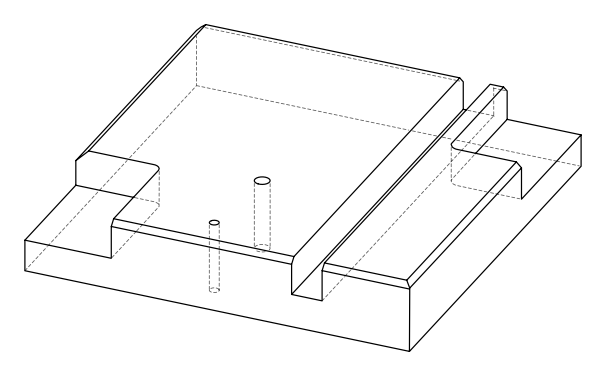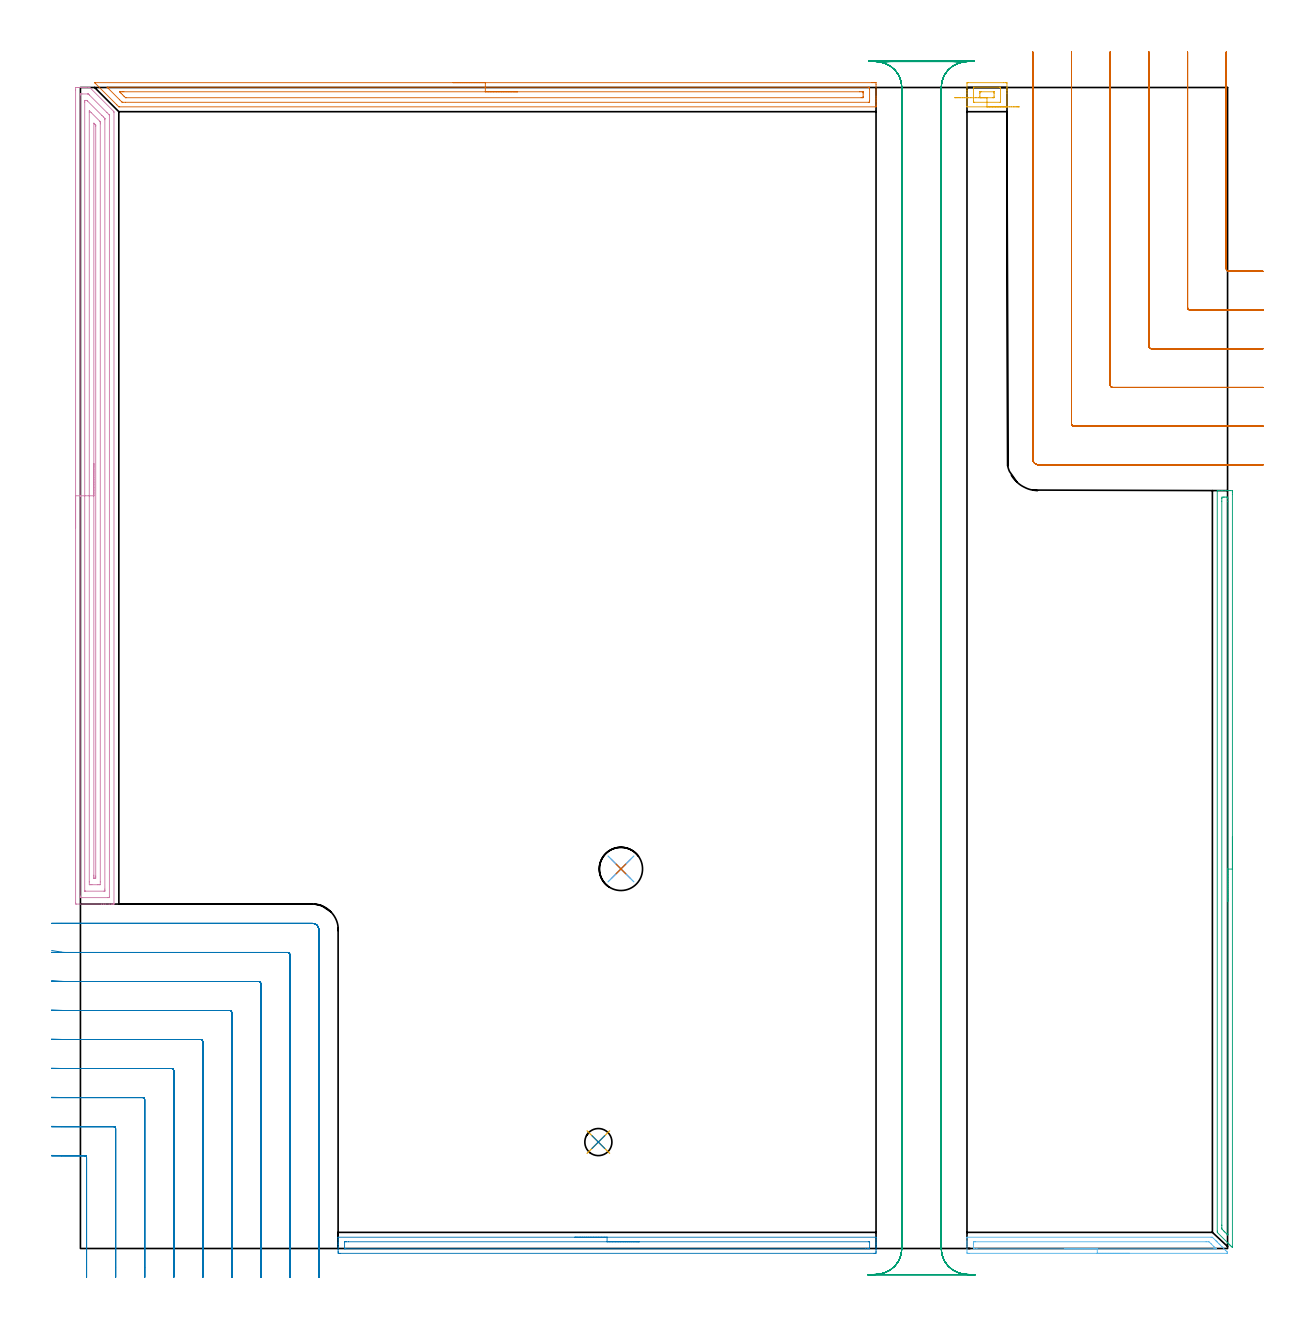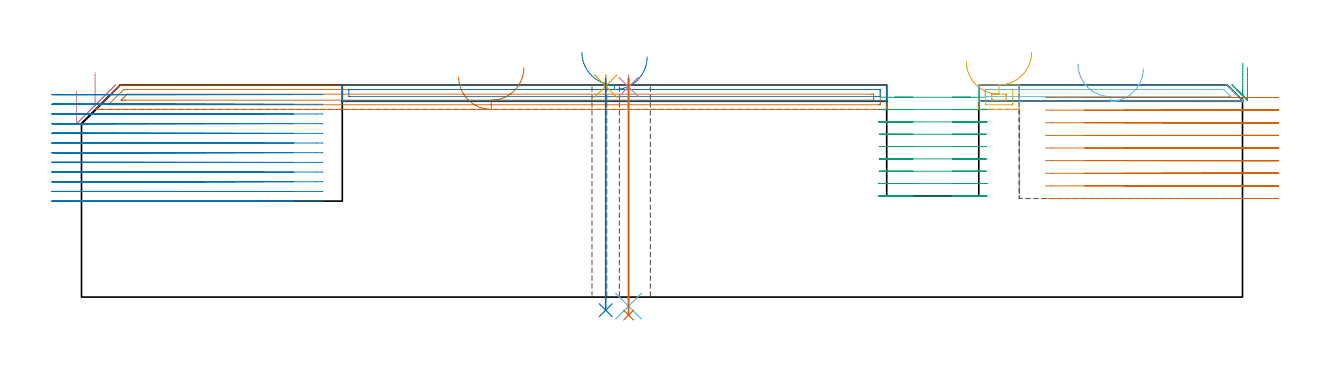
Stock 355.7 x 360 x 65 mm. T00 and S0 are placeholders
(PLAN: 14 operations, 7 tool changes, 86.7 min)
(1 AREA_MILL | FG_CHAMFER_SURFACE | UGT0205_001 | 5.94 min | 7045 mm3)
(2 AREA_MILL_1 | FG_CHAMFER_SURFACE_1 | UGT0205_001 | 2.85 min | 2167 mm3)
(3 AREA_MILL_2 | FG_CHAMFER_SURFACE_2 | UGT0205_001 | 3.9 min | 2634 mm3)
(4 AREA_MILL_3 | FG_CHAMFER_SURFACE_3 | UGT0205_001 | 10.22 min | 18154 mm3)
(5 AREA_MILL_4 | FG_CHAMFER_SURFACE_4 | UGT0205_001 | 0.5 min | 611 mm3)
(6 AREA_MILL_5 | FG_CHAMFER_SURFACE_5 | UGT0205_001 | 1.44 min | 1017 mm3)
(7 MILL_CORNER_NOTCH_RECTANGULAR | CORNER_NOTCH_RECTANGULAR | NXT0201_012 | Follow Part, ap 4, ae 75% | 16.54 min | 296698 mm3)
(8 MILL_CORNER_NOTCH_RECTANGULAR_1 | CORNER_NOTCH_RECTANGULAR_1 | NXT0201_011 | Follow Part, ap 3, ae 75% | 28.88 min | 302805 mm3)
(9 MILL_RECTANGULAR_SLOT | SLOT_RECTANGULAR | NXT0201_012 | Follow Part, ap 4, ae 75% | 15.47 min | 344818 mm3)
(10 SPOT_DRILL | STEP1HOLE | NXT0321_9005460120000 | 0.03 min | 24 mm3)
(11 SPOT_DRILL_1 | STEP1HOLE_1 | NXT0321_9005460120000 | 0.03 min | 20 mm3)
(12 DRILL_THROUGH_HOLE_INTO_CENTER | STEP1HOLE | NXT0301_042 | 0.28 min | 2550 mm3)
(13 DRILL_TO_ENLARGE_THROUGH_HOLE | STEP1HOLE | UGT0301_268 | 0.29 min | 6615 mm3)
(14 DRILL_THROUGH_HOLE_INTO_CENTER_1 | STEP1HOLE_1 | UGT0301_201 | 0.29 min | 3564 mm3)
(TOOL UGT0205_001 | Chamfer Mill 20 x 3 x 45 deg. | D20 FL50 Z2)
(TOOL NXT0201_012 | ENDMILL 16mm [2P460-1600-NA 1630] | D16 FL38 Z6)
(TOOL NXT0201_011 | ENDMILL 12mm [2P460-1200-NA 1630] | D12 FL38 Z6)
(TOOL NXT0321_9005460120000 | NC Spot Drill, 142deg, 12mm, Carbide, Uncoated | D12 PA142 FL30 Z2)
(TOOL NXT0301_042 | Carbide Drill 7.1mm [860.1-0710-057A1-MM 2214] | D7.1 PA140 FL85 Z2)
(TOOL UGT0301_268 | Twist Drill 13.4 mm | D13.4 PA118 FL108 Z2)
(TOOL UGT0301_201 | Twist Drill 8.4 mm | D8.4 PA118 FL72 Z2)
(OP 1 AREA_MILL)
G17 G21 G94 G90
T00 M6
G54
G17 G0 G90 X115.55 Y361.5 S1061 M3
G43 Z75. H0
Z67.5
G94 G1 X115.588 Z66.628 F250.
X115.702 Z65.763
X115.891 Z64.912
X116.153 Z64.08
X116.487 Z63.274
X116.89 Z62.5
X117.358 Z61.764
X117.89 Z61.072
X118.479 Z60.429
X119.122 Z59.84
X119.814 Z59.308
X120.55 Z58.84
X121.324 Z58.437
X122.13 Z58.103
X122.962 Z57.841
X123.814 Z57.652
X124.678 Z57.538
X125.55 Z57.5
X245.467
X246.089 Y361.497 Z57.503
X246.693 Y361.492 Z57.506
X246.696 Y361.486 Z57.511
X246.7 Y360.878 Z58.119
Y357.303 Z61.691
Y356.74 Z62.257
Y356.41 Z62.587
Y355.846 Z63.15
Y355.516 Z63.479
Y354.856 Z64.144
Y354.46 Z64.54
Y354.065 Z64.927
X246.69 Y354.002 Z64.988
X246.535 Y354. Z65.
X12.154
X11.896 Y354.005 Z64.991
X11.278 Y354.622 Z64.378
X4.714 Y361.186 Z57.813
X4.574 Y361.325 Z57.672
X4.416 Y361.485 Z57.513
X4.415 Y361.495 Z57.503
X4.416 Y361.499 Z57.499
X125.55 Y361.5 Z57.5
Y360.086 Z58.914
X244.303 Y360.085 Z58.915
X244.404 Y360.084 Z58.916
X244.607 Y360.079 Z58.921
X244.691 Y360.07 Z58.93
X244.694 Y360.041 Z58.959
X244.697 Y359.984 Z59.016
X244.7 Y359.587 Z59.413
X244.699 Y356.013 Z62.987
X244.693 Y355.516 Z63.484
X244.69 Y355.423 Z63.577
X244.506 Y355.417 Z63.583
X244.404 Y355.415 Z63.585
X13.94 Y355.414 Z63.586
X13.148 Y355.415 Z63.585
X13.047 Y355.417 Z63.583
X12.951 Y355.421 Z63.579
X12.846 Y355.516 Z63.484
X12.154 Y356.196 Z62.804
X8.583 Y359.767 Z59.233
X8.368 Y359.984 Z59.016
X8.299 Y360.059 Z58.941
X8.284 Y360.077 Z58.923
X8.313 Y360.08 Z58.92
X8.38 Y360.084 Z58.916
X8.482 Y360.086 Z58.914
X8.583
X125.55
Y358.672 Z60.328
X241.624 Y358.671 Z60.329
X242.044
X242.517 Y358.667 Z60.333
X242.673 Y358.665 Z60.335
X242.69 Y358.66 Z60.34
X242.694 Y358.599 Z60.401
X242.698 Y358.502 Z60.498
X242.7 Y358.014 Z60.986
X242.699 Y357.303 Z61.697
X242.698 Y357.122 Z61.878
X242.691 Y356.937 Z62.063
X242.685 Y356.835 Z62.165
X242.635 Y356.833 Z62.167
X242.517 Y356.831 Z62.169
X242.098 Y356.829 Z62.171
X14.177
X14.059 Y356.831 Z62.169
X14.001 Y356.833 Z62.167
X13.975 Y356.836 Z62.164
X13.94 Y356.865 Z62.135
X13.497 Y357.303 Z61.697
X13.047 Y357.752 Z61.248
X12.603 Y358.197 Z60.803
X12.154 Y358.649 Z60.351
X12.147 Y358.665 Z60.335
X12.154 Y358.666 Z60.334
X12.575 Y358.67 Z60.33
X13.047 Y358.671 Z60.329
X13.466 Y358.672 Z60.328
X125.55
X126.422 Z60.366
X127.286 Z60.48
X128.138 Z60.669
X128.97 Z60.931
X129.776 Z61.265
X130.55 Z61.668
X131.286 Z62.137
X131.978 Z62.668
X132.621 Z63.257
X133.21 Z63.901
X133.742 Z64.593
X134.21 Z65.328
X134.613 Z66.102
X134.947 Z66.908
X135.209 Z67.74
X135.398 Z68.592
X135.512 Z69.457
X135.55 Z70.328
G0 Z75.
M5
M2
(OP 2 AREA_MILL_1)
G17 G21 G94 G90
T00 M6
G54
G17 G0 G90 X153.3 Y3.5 S1061 M3
G43 Z75. H0
G94 G1 X153.338 Z74.128 F250.
X153.452 Z73.263
X153.641 Z72.412
X153.903 Z71.58
X154.237 Z70.774
X154.64 Z70.
X155.108 Z69.264
X155.64 Z68.572
X156.229 Z67.929
X156.872 Z67.339
X157.564 Z66.808
X158.3 Z66.34
X159.074 Z65.937
X159.88 Z65.603
X160.712 Z65.341
X161.564 Z65.152
X162.428 Z65.038
X163.3 Z65.
X246.567
X246.69 Y3.497 Z64.988
X246.698 Y3.405 Z64.898
X246.7 Y3.308 Z64.807
Y2.657 Z64.156
Y1.959 Z63.458
Y1.436 Z62.932
Y1.175 Z62.671
Y0.564 Z62.061
Y0.302 Z61.8
Y-0.308 Z61.186
Y-0.875 Z60.62
X246.697 Y-1.18 Z60.315
X246.69 Y-1.492 Z60.003
X246.445 Y-1.497 Z60.
X246.121 Y-1.5
X80.479
X80.155 Y-1.497
X79.91 Y-1.492 Z60.003
X79.9 Y-1.18 Z60.315
Y-0.875 Z60.62
Y-0.308 Z61.186
Y0.303 Z61.8
Y0.564 Z62.061
Y1.175 Z62.671
Y1.436 Z62.932
Y1.959 Z63.458
Y2.657 Z64.156
Y3.308 Z64.807
X79.902 Y3.405 Z64.898
X79.91 Y3.497 Z64.988
X80.034 Y3.5 Z65.
X163.3
Y2.086 Z63.586
X244.34 Y2.085 Z63.585
X244.569 Y2.084 Z63.584
X244.667 Y2.081 Z63.581
X244.686 Y2.079 Z63.579
X244.691 Y2.07 Z63.57
X244.695 Y2.052 Z63.552
X244.699 Y1.956 Z63.456
Y0.094 Z61.594
X244.695 Y0. Z61.5
X244.69 Y-0.061 Z61.439
X244.684 Y-0.08 Z61.42
X244.671
X244.34 Y-0.084 Z61.416
X244.113 Y-0.085 Z61.415
X243.45 Y-0.086 Z61.414
X82.26 Y-0.085 Z61.415
X82.031 Y-0.084 Z61.416
X81.933 Y-0.081 Z61.419
X81.914 Y-0.079 Z61.421
X81.909 Y-0.07 Z61.43
X81.905 Y-0.052 Z61.448
X81.901 Y0.043 Z61.543
Y1.906 Z63.406
X81.905 Y2. Z63.5
X81.91 Y2.061 Z63.561
X81.916 Y2.079 Z63.579
X81.929 Y2.08 Z63.58
X82.26 Y2.084 Z63.584
X82.487 Y2.085 Z63.585
X83.15 Y2.086 Z63.586
X163.3
X164.172 Z63.624
X165.036 Z63.738
X165.888 Z63.926
X166.72 Z64.189
X167.526 Z64.523
X168.3 Z64.925
X169.036 Z65.394
X169.728 Z65.925
X170.371 Z66.515
X170.96 Z67.158
X171.492 Z67.85
X171.96 Z68.586
X172.363 Z69.36
X172.697 Z70.165
X172.959 Z70.997
X173.148 Z71.849
X173.262 Z72.714
X173.3 Z73.586
G0 Z75.
M5
M2
(OP 3 AREA_MILL_2)
G17 G21 G94 G90
T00 M6
G54
G17 G0 G90 X357.2 Y127.65 S1061 M3
G43 Z75. H0
Z70.3
G94 G1 Y127.612 Z69.428 F250.
Y127.498 Z68.564
Y127.309 Z67.712
Y127.047 Z66.88
Y126.713 Z66.074
Y126.31 Z65.3
Y125.842 Z64.564
Y125.311 Z63.872
Y124.721 Z63.229
Y124.078 Z62.64
Y123.386 Z62.109
Y122.65 Z61.64
Y121.876 Z61.237
Y121.07 Z60.903
Y120.238 Z60.641
Y119.387 Z60.452
Y118.522 Z60.338
Y117.65 Z60.3
Y0.551
X357.194 Y0.336 Z60.304
X357.192 Y0.319 Z60.305
X357.163 Y0.336 Z60.335
X356.814 Y0.686 Z60.686
X356.63 Y0.869 Z60.867
X356.567 Y0.933 Z60.932
X356.397 Y1.103 Z61.102
X356.333 Y1.165 Z61.163
X356.269 Y1.231 Z61.23
X356.102 Y1.398 Z61.397
X356.037 Y1.462 Z61.46
X355.971 Y1.529 Z61.528
X355.807 Y1.693 Z61.692
X355.74 Y1.758 Z61.756
X352.597 Y4.903 Z64.9
X352.506 Y4.997 Z64.992
X352.5 Y5.404 Z65.
Y234.815
X352.503 Y234.99 Z64.988
X352.55 Y234.993 Z64.942
X352.973 Y235. Z64.527
X353.222 Z64.277
X353.96 Z63.535
X355.219 Z62.278
X355.74 Z61.755
X356.369 Z61.126
X356.63 Y234.998 Z60.866
X357.191 Y234.992 Z60.305
X357.194 Y234.934 Z60.303
X357.199 Y234.368 Z60.301
X357.2 Y233.795 Z60.3
Y117.65
X355.786 Z61.714
Y4.464
X355.785 Y4.418 Z61.715
X355.782 Y4.326 Z61.718
X355.776 Y4.185 Z61.724
X355.74 Y4.218 Z61.76
X355.441 Y4.51 Z62.059
X354.85 Y5.1 Z62.65
X354.547 Y5.405 Z62.953
X353.96 Y6.002 Z63.54
X353.921 Y6.299 Z63.579
X353.918 Y6.341 Z63.582
X353.914 Y7.193 Z63.586
Y7.239
Y231.73
X353.918 Y232.579 Z63.582
X353.92 Y232.619 Z63.58
X353.96 Y232.99 Z63.54
X354.433 Y232.997 Z63.067
X354.85 Y232.998 Z62.65
X355.324 Y232.997 Z62.176
X355.74 Y232.99 Z61.76
X355.78 Y232.579 Z61.72
X355.783 Y232.536 Z61.717
X355.786 Y231.684 Z61.714
Y231.638
Y117.65
Y116.779 Z61.752
Y115.914 Z61.866
Y115.062 Z62.055
Y114.23 Z62.317
Y113.424 Z62.651
Y112.65 Z63.054
Y111.914 Z63.523
Y111.222 Z64.054
Y110.579 Z64.643
Y109.99 Z65.286
Y109.459 Z65.979
Y108.99 Z66.714
Y108.587 Z67.488
Y108.253 Z68.294
Y107.991 Z69.126
Y107.802 Z69.978
Y107.688 Z70.843
Y107.65 Z71.714
G0 Z75.
M5
M2
(OP 4 AREA_MILL_3)
G17 G21 G94 G90
T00 M6
G54
G17 G0 G90 X-1.5 Y223.4 S1061 M3
G43 Z75. H0
Z63.1
G94 G1 Y223.438 Z62.228 F250.
Y223.552 Z61.363
Y223.741 Z60.512
Y224.003 Z59.68
Y224.337 Z58.874
Y224.74 Z58.1
Y225.208 Z57.364
Y225.74 Z56.672
Y226.329 Z56.029
Y226.972 Z55.44
Y227.664 Z54.908
Y228.4 Z54.44
Y229.174 Z54.037
Y229.98 Z53.703
Y230.812 Z53.441
Y231.663 Z53.252
Y232.528 Z53.138
Y233.4 Z53.1
Y359.086
X-1.499 Y359.38 Z53.101
X-1.492 Y359.972 Z53.104
X-1.491 Y359.993 Z53.105
X-0.902 Y360. Z53.693
X-0.628 Z53.967
X-0.01 Z54.584
X0.537 Z55.133
X0.882 Z55.478
X1.429 Z56.025
X1.774 Z56.369
X2.594 Z57.193
X2.666 Z57.264
X2.89 Y359.999 Z57.488
X2.924 Y359.976 Z57.524
X10.262 Y352.638 Z64.861
X10.4 Y352.494 Z64.984
Y352.232 Z65.
Y106.973
X10.397 Y106.809 Z64.988
X10.39 Y106.807 Z64.981
X10.342 Y106.804 Z64.934
X9.937 Y106.8 Z64.536
X9.601 Z64.2
X8.91 Z63.505
X7.672 Z62.269
X7.126 Z61.72
X6.507 Z61.103
X-1.175 Z53.422
X-1.492 Y106.81 Z53.106
X-1.499 Y107.125 Z53.099
Y107.139
X-1.5 Y233.4 Z53.1
X-0.086 Z54.514
Y357.669
X-0.079 Y357.991 Z54.521
X-0.06 Y357.993 Z54.54
X-0.01 Y357.996 Z54.59
X0.477 Y358. Z55.077
X2.261 Y357.999 Z56.861
X2.361 Y357.994 Z56.961
X2.411 Y357.99 Z57.011
X2.473 Y357.966 Z57.073
X2.666 Y357.779 Z57.266
X2.856 Y357.593 Z57.456
X8.218 Y352.232 Z62.818
X8.91 Y351.537 Z63.51
X8.957 Y351.485 Z63.557
X8.978 Y351.46 Z63.578
X8.981 Y351.414 Z63.581
X8.984 Y351.339 Z63.584
X8.985 Y351.263 Z63.585
X8.986 Y109.131 Z63.586
X8.979 Y108.81 Z63.579
X8.96 Y108.807 Z63.56
X8.91 Y108.804 Z63.51
X8.423 Y108.8 Z63.023
X0.396 Z54.996
X-0.01 Y108.804 Z54.59
X-0.067 Y108.807 Z54.533
X-0.078 Y108.809 Z54.522
X-0.081 Y108.877 Z54.519
X-0.084 Y108.978 Z54.516
X-0.086 Y109.283 Z54.514
Y233.4
X1.328 Z55.928
X1.329 Y355.359 Z55.929
X1.33 Y355.806 Z55.93
X1.332 Y355.918 Z55.932
X1.335 Y355.972 Z55.935
X1.338 Y355.99 Z55.938
X1.388 Y355.993 Z55.988
X1.582 Y355.998 Z56.182
X1.774 Y355.995 Z56.374
X1.967 Y355.99 Z56.567
X2.008 Y355.981 Z56.608
X2.035 Y355.959 Z56.635
X2.088 Y355.909 Z56.688
X2.194 Y355.806 Z56.794
X6.662 Y351.339 Z61.262
X7.126 Y350.872 Z61.726
X7.546 Y350.445 Z62.146
X7.565 Y350.413 Z62.165
X7.567 Y350.389 Z62.167
X7.57 Y350.334 Z62.17
X7.571 Y350.222 Z62.171
Y349.999
Y111.441
X7.57 Y110.994 Z62.17
X7.568 Y110.882 Z62.168
X7.565 Y110.828 Z62.165
X7.562 Y110.81 Z62.162
X7.512 Y110.807 Z62.112
X7.318 Y110.801 Z61.918
X1.581 Z56.181
X1.452 Y110.804 Z56.052
X1.35 Y110.81 Z55.95
X1.334 Y110.814 Z55.934
X1.332 Y110.821 Z55.932
X1.33 Y110.845 Z55.93
X1.329 Y110.994 Z55.929
X1.328 Y233.4 Z55.928
X2.743 Z57.343
Y352.232
X2.745 Y352.585 Z57.345
X2.748 Y352.761 Z57.348
X2.749 Y352.788 Z57.349
X2.776 Y352.766 Z57.376
X2.83 Y352.715 Z57.43
X3.319 Y352.232 Z57.919
X5.997 Y349.552 Z60.597
X6.091 Y349.453 Z60.691
X6.145 Y349.394 Z60.745
X6.15 Y349.347 Z60.75
X6.153 Y349.143 Z60.753
X6.157 Y348.736 Z60.757
Y113.674
X6.152 Y112.863 Z60.752
X6.15 Y112.813 Z60.75
X6.105 Y112.809 Z60.705
X5.996 Y112.804 Z60.596
X5.778 Y112.801 Z60.378
X5.342 Y112.8 Z59.942
X3.558 Z58.158
X3.113 Y112.801 Z57.713
X2.901 Y112.804 Z57.501
X2.795 Y112.808 Z57.395
X2.75 Y112.811 Z57.35
X2.743 Y113.674 Z57.343
Y233.4
X4.157 Z58.757
Y348.831
X4.158 Y348.875 Z58.758
X4.161 Y348.917 Z58.761
X4.162 Y348.924 Z58.762
X4.174 Y348.916 Z58.774
X4.228 Y348.867 Z58.828
X4.443 Y348.658 Z59.043
X4.67 Y348.428 Z59.27
X4.723 Y348.37 Z59.323
X4.734 Y348.356 Z59.334
X4.737 Y348.324 Z59.337
X4.74 Y348.254 Z59.34
X4.742 Y348.059 Z59.342
Y115.461
X4.741 Y115.17 Z59.341
X4.736 Y114.875 Z59.336
X4.732 Y114.809 Z59.332
X4.697 Y114.807 Z59.297
X4.615 Y114.803 Z59.215
X4.45 Y114.802 Z59.05
X4.214 Y114.804 Z58.814
X4.17 Y114.81 Z58.77
X4.164 Y114.822 Z58.764
X4.161 Y114.857 Z58.761
X4.158 Y115.461 Z58.758
X4.157 Y115.755 Z58.757
Y233.4
Y234.272 Z58.795
Y235.136 Z58.909
Y235.988 Z59.098
Y236.82 Z59.36
Y237.626 Z59.694
Y238.4 Z60.097
Y239.136 Z60.565
Y239.828 Z61.096
Y240.471 Z61.686
Y241.06 Z62.329
Y241.591 Z63.021
Y242.06 Z63.757
Y242.463 Z64.531
Y242.797 Z65.337
Y243.059 Z66.169
Y243.248 Z67.02
Y243.362 Z67.885
Y243.4 Z68.757
G0 Z75.
M5
M2
(OP 5 AREA_MILL_4)
G17 G21 G94 G90
T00 M6
G54
G17 G0 G90 X291.1 Y354. S1061 M3
G43 Z75. H0
G94 G1 X291.062 Z74.128 F250.
X290.948 Z73.263
X290.759 Z72.412
X290.497 Z71.58
X290.163 Z70.774
X289.76 Z70.
X289.292 Z69.264
X288.76 Z68.572
X288.171 Z67.929
X287.528 Z67.339
X286.836 Z66.808
X286.1 Z66.34
X285.326 Z65.937
X284.52 Z65.603
X283.688 Z65.341
X282.837 Z65.152
X281.972 Z65.038
X281.1 Z65.
X274.923
X274.908 Y354.005 Z64.993
X274.904 Y354.008 Z64.99
X274.9 Y354.065 Z64.934
Y358.244 Z60.755
Y359.091 Z59.903
X274.902 Y361.346 Z57.649
X274.905 Y361.491 Z57.505
X275.365 Y361.5 Z57.5
X286.222
X286.836 Y361.496 Z57.504
X287.295 Y361.491 Z57.505
X287.298 Y361.346 Z57.649
X287.3 Y359.984 Z59.01
Y359.561 Z59.433
Y359.091 Z59.903
Y358.244 Z60.755
Y354.065 Z64.933
X287.296 Y354.008 Z64.99
X287.292 Y354.005 Z64.993
X287.277 Y354. Z65.
X281.1
Y355.414 Z63.586
X277.23
X277.129
X277.029 Y355.415 Z63.585
X276.962 Y355.418 Z63.582
X276.916 Y355.421 Z63.579
X276.91 Y355.44 Z63.56
X276.905 Y355.516 Z63.484
X276.901 Y355.747 Z63.253
Y359.984 Z59.016
X276.902 Y360.042 Z58.958
X276.906 Y360.07 Z58.93
X276.909 Y360.079 Z58.921
X276.929 Y360.081 Z58.919
X277.03 Y360.085 Z58.915
X285.071 Y360.086 Z58.914
X285.171 Y360.085 Z58.915
X285.238 Y360.082 Z58.918
X285.284 Y360.079 Z58.921
X285.29 Y360.06 Z58.94
X285.295 Y359.984 Z59.016
X285.299 Y359.753 Z59.247
X285.3 Y355.516 Z63.484
X285.298 Y355.458 Z63.542
X285.294 Y355.43 Z63.57
X285.291 Y355.421 Z63.579
X285.271 Y355.419 Z63.581
X285.17 Y355.415 Z63.585
X281.1 Y355.414 Z63.586
Y356.828 Z62.172
X279.002 Y356.829 Z62.171
X278.957 Y356.831 Z62.169
X278.922 Y356.835 Z62.165
X278.91 Y356.839 Z62.161
X278.908 Y356.862 Z62.138
X278.9 Y357.297 Z61.703
Y358.191 Z60.809
X278.908 Y358.64 Z60.36
X278.91 Y358.662 Z60.338
X278.944 Y358.665 Z60.335
X279.026 Y358.669 Z60.331
X279.151 Y358.671 Z60.329
X279.308 Y358.672 Z60.328
X283.198 Y358.671 Z60.329
X283.243 Y358.669 Z60.331
X283.278 Y358.665 Z60.335
X283.29 Y358.661 Z60.339
X283.292 Y358.638 Z60.362
X283.3 Y358.203 Z60.797
Y357.309 Z61.691
X283.292 Y356.86 Z62.14
X283.29 Y356.838 Z62.162
X283.256 Y356.835 Z62.165
X283.174 Y356.831 Z62.169
X283.049 Y356.829 Z62.171
X282.892 Y356.828 Z62.172
X281.1
X280.228 Z62.21
X279.364 Z62.324
X278.512 Z62.512
X277.68 Z62.775
X276.874 Z63.109
X276.1 Z63.511
X275.364 Z63.98
X274.672 Z64.511
X274.029 Z65.101
X273.44 Z65.744
X272.909 Z66.436
X272.44 Z67.172
X272.037 Z67.946
X271.703 Z68.752
X271.441 Z69.584
X271.252 Z70.435
X271.138 Z71.3
X271.1 Z72.172
G0 Z75.
M5
M2
(OP 6 AREA_MILL_5)
G17 G21 G94 G90
T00 M6
G54
G17 G0 G90 X325.3 Y-1.5 S1061 M3
G43 Z75. H0
Z70.
G94 G1 X325.262 Z69.128 F250.
X325.148 Z68.264
X324.959 Z67.412
X324.697 Z66.58
X324.363 Z65.774
X323.96 Z65.
X323.492 Z64.264
X322.96 Z63.572
X322.371 Z62.929
X321.728 Z62.34
X321.036 Z61.808
X320.3 Z61.34
X319.526 Z60.937
X318.72 Z60.603
X317.888 Z60.341
X317.036 Z60.152
X316.172 Z60.038
X315.3 Z60.
X275.525
X275.2 Y-1.497 Z60.001
X274.91 Y-1.493 Z60.003
X274.9 Y-1.18 Z60.316
Y0.564 Z62.058
Y1.089 Z62.586
Y1.436 Z62.932
Y1.961 Z63.457
Y2.308 Z63.803
Y3.246 Z64.745
X274.904 Y3.375 Z64.867
X274.91 Y3.497 Z64.988
X275.078 Y3.5 Z65.
X350.606
X351.001 Y3.493 Z64.992
X351.053 Y3.447 Z64.947
X352.096 Y2.405 Z63.903
X352.193 Y2.308 Z63.804
X352.394 Y2.106 Z63.605
X352.452 Y2.047 Z63.547
X353.065 Y1.436 Z62.932
X353.263 Y1.236 Z62.736
X353.288 Y1.211 Z62.711
X353.936 Y0.564 Z62.061
X354.075 Y0.424 Z61.924
X355.139 Y-0.64 Z60.859
X355.39 Y-0.889 Z60.607
X355.522 Y-1.025 Z60.473
X355.569 Y-1.079 Z60.419
X355.646 Y-1.18 Z60.319
X355.687 Y-1.238 Z60.261
X355.696 Y-1.493 Z60.007
X355.603 Y-1.497 Z60.003
X355.522 Y-1.5 Z60.
X315.3
Y-0.086 Z61.414
X277.978
X277.312 Y-0.085 Z61.415
X277.081 Y-0.083 Z61.417
X276.957 Y-0.079 Z61.421
X276.909 Y-0.072 Z61.428
X276.907 Y-0.045 Z61.455
X276.902 Y0.092 Z61.592
X276.9 Y1.436 Z62.936
X276.901 Y1.837 Z63.337
X276.905 Y1.972 Z63.472
X276.91 Y2.073 Z63.573
X276.98 Y2.079 Z63.579
X277.312 Y2.083 Z63.583
X277.541 Y2.085 Z63.585
X349.047
X349.712 Y2.081 Z63.581
X349.947 Y2.079 Z63.579
X350.609 Y1.441 Z62.941
X351.5 Y0.55 Z62.05
X351.911 Y0.134 Z61.634
X352.104 Y-0.064 Z61.436
X352.118 Y-0.081 Z61.419
X352.111 Y-0.082 Z61.418
X352.076 Y-0.084 Z61.416
X352.026 Y-0.085 Z61.415
X351.5 Y-0.086 Z61.414
X315.3
X314.428 Z61.452
X313.564 Z61.566
X312.712 Z61.755
X311.88 Z62.017
X311.074 Z62.351
X310.3 Z62.754
X309.564 Z63.223
X308.872 Z63.754
X308.229 Z64.343
X307.64 Z64.986
X307.108 Z65.678
X306.64 Z66.414
X306.237 Z67.188
X305.903 Z67.994
X305.641 Z68.826
X305.452 Z69.678
X305.338 Z70.543
X305.3 Z71.414
G0 Z75.
M5
M2
(OP 7 MILL_CORNER_NOTCH_RECTANGULAR)
G17 G21 G94 G90
T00 M6
G54
G17 G0 G90 X355.3 Y371. S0 M3
G43 Z75. H1
Z61.133
G94 G1 Y368. F250.
Y303.794 F500.
G3 X356.094 Y303. R0.8
G1 X363.7
X366.7 F250.
G0 Z75.
X343.3 Y371.
Z61.133
G1 Y368.
Y291.795 F500.
G3 X344.095 Y291. R0.8
G1 X363.7
X366.7 F250.
G0 Z75.
X331.3 Y371.
Z61.133
G1 Y368.
Y279.795 F500.
G3 X332.095 Y279. R0.8
G1 X363.7
X366.7 F250.
G0 Z75.
X319.3 Y371.
Z61.133
G1 Y368.
Y267.796 F500.
G3 X320.096 Y267. R0.8
G1 X363.7
X366.7 F250.
G0 Z75.
X307.3 Y371.
Z61.133
G1 Y368.
Y255.796 F500.
G3 X308.096 Y255. R0.8
G1 X363.7
X366.7 F250.
G0 Z75.
X295.3 Y371.
Z61.133
G1 Y368.
Y244.8 F500.
G3 X297.1 Y243. R1.8
G1 X363.7
X366.7 F250.
G0 Z75.
X355.3 Y371.
Z57.267
G1 Y368.
Y303.794 F500.
G3 X356.094 Y303. R0.8
G1 X363.7
X366.7 F250.
G0 Z75.
X343.3 Y371.
Z57.267
G1 Y368.
Y291.795 F500.
G3 X344.095 Y291. R0.8
G1 X363.7
X366.7 F250.
G0 Z75.
X331.3 Y371.
Z57.267
G1 Y368.
Y279.795 F500.
G3 X332.095 Y279. R0.8
G1 X363.7
X366.7 F250.
G0 Z75.
X319.3 Y371.
Z57.267
G1 Y368.
Y267.796 F500.
G3 X320.096 Y267. R0.8
G1 X363.7
X366.7 F250.
G0 Z75.
X307.3 Y371.
Z57.267
G1 Y368.
Y255.796 F500.
G3 X308.096 Y255. R0.8
G1 X363.7
X366.7 F250.
G0 Z75.
X295.3 Y371.
Z57.267
G1 Y368.
Y244.8 F500.
G3 X297.1 Y243. R1.8
G1 X363.7
X366.7 F250.
G0 Z75.
X355.3 Y371.
Z53.4
G1 Y368.
Y303.794 F500.
G3 X356.094 Y303. R0.8
G1 X363.7
X366.7 F250.
G0 Z75.
X343.3 Y371.
Z53.4
G1 Y368.
Y291.795 F500.
G3 X344.095 Y291. R0.8
G1 X363.7
X366.7 F250.
G0 Z75.
X331.3 Y371.
Z53.4
G1 Y368.
Y279.795 F500.
G3 X332.095 Y279. R0.8
G1 X363.7
X366.7 F250.
G0 Z75.
X319.3 Y371.
Z53.4
G1 Y368.
Y267.796 F500.
G3 X320.096 Y267. R0.8
G1 X363.7
X366.7 F250.
G0 Z75.
X307.3 Y371.
Z53.4
G1 Y368.
Y255.796 F500.
G3 X308.096 Y255. R0.8
G1 X363.7
X366.7 F250.
G0 Z75.
X295.3 Y371.
Z53.4
G1 Y368.
Y244.8 F500.
G3 X297.1 Y243. R1.8
G1 X363.7
X366.7 F250.
G0 Z75.
X355.3 Y371.
Z49.533
G1 Y368.
Y303.794 F500.
G3 X356.094 Y303. R0.8
G1 X363.7
X366.7 F250.
G0 Z75.
X343.3 Y371.
Z49.533
G1 Y368.
Y291.795 F500.
G3 X344.095 Y291. R0.8
G1 X363.7
X366.7 F250.
G0 Z75.
X331.3 Y371.
Z49.533
G1 Y368.
Y279.795 F500.
G3 X332.095 Y279. R0.8
G1 X363.7
X366.7 F250.
G0 Z75.
X319.3 Y371.
Z49.533
G1 Y368.
Y267.796 F500.
G3 X320.096 Y267. R0.8
G1 X363.7
X366.7 F250.
G0 Z75.
X307.3 Y371.
Z49.533
G1 Y368.
Y255.796 F500.
G3 X308.096 Y255. R0.8
G1 X363.7
X366.7 F250.
G0 Z75.
X295.3 Y371.
Z49.533
G1 Y368.
Y244.8 F500.
G3 X297.1 Y243. R1.8
G1 X363.7
X366.7 F250.
G0 Z75.
X355.3 Y371.
Z45.667
G1 Y368.
Y303.794 F500.
G3 X356.094 Y303. R0.8
G1 X363.7
X366.7 F250.
G0 Z75.
X343.3 Y371.
Z45.667
G1 Y368.
Y291.795 F500.
G3 X344.095 Y291. R0.8
G1 X363.7
X366.7 F250.
G0 Z75.
X331.3 Y371.
Z45.667
G1 Y368.
Y279.795 F500.
G3 X332.095 Y279. R0.8
G1 X363.7
X366.7 F250.
G0 Z75.
X319.3 Y371.
Z45.667
G1 Y368.
Y267.796 F500.
G3 X320.096 Y267. R0.8
G1 X363.7
X366.7 F250.
G0 Z75.
X307.3 Y371.
Z45.667
G1 Y368.
Y255.796 F500.
G3 X308.096 Y255. R0.8
G1 X363.7
X366.7 F250.
G0 Z75.
X295.3 Y371.
Z45.667
G1 Y368.
Y244.8 F500.
G3 X297.1 Y243. R1.8
G1 X363.7
X366.7 F250.
G0 Z75.
X355.3 Y371.
Z41.8
G1 Y368.
Y303.794 F500.
G3 X356.094 Y303. R0.8
G1 X363.7
X366.7 F250.
G0 Z75.
X343.3 Y371.
Z41.8
G1 Y368.
Y291.795 F500.
G3 X344.095 Y291. R0.8
G1 X363.7
X366.7 F250.
G0 Z75.
X331.3 Y371.
Z41.8
G1 Y368.
Y279.795 F500.
G3 X332.095 Y279. R0.8
G1 X363.7
X366.7 F250.
G0 Z75.
X319.3 Y371.
Z41.8
G1 Y368.
Y267.796 F500.
G3 X320.096 Y267. R0.8
G1 X363.7
X366.7 F250.
G0 Z75.
X307.3 Y371.
Z41.8
G1 Y368.
Y255.796 F500.
G3 X308.096 Y255. R0.8
G1 X363.7
X366.7 F250.
G0 Z75.
X295.3 Y371.
Z41.8
G1 Y368.
Y244.8 F500.
G3 X297.1 Y243. R1.8
G1 X363.7
X366.7 F250.
G0 Z75.
X355.3 Y371.
Z37.933
G1 Y368.
Y303.794 F500.
G3 X356.094 Y303. R0.8
G1 X363.7
X366.7 F250.
G0 Z75.
X343.3 Y371.
Z37.933
G1 Y368.
Y291.795 F500.
G3 X344.095 Y291. R0.8
G1 X363.7
X366.7 F250.
G0 Z75.
X331.3 Y371.
Z37.933
G1 Y368.
Y279.795 F500.
G3 X332.095 Y279. R0.8
G1 X363.7
X366.7 F250.
G0 Z75.
X319.3 Y371.
Z37.933
G1 Y368.
Y267.796 F500.
G3 X320.096 Y267. R0.8
G1 X363.7
X366.7 F250.
G0 Z75.
X307.3 Y371.
Z37.933
G1 Y368.
Y255.796 F500.
G3 X308.096 Y255. R0.8
G1 X363.7
X366.7 F250.
G0 Z75.
X295.3 Y371.
Z37.933
G1 Y368.
Y244.8 F500.
G3 X297.1 Y243. R1.8
G1 X363.7
X366.7 F250.
G0 Z75.
X355.3 Y371.
Z34.067
G1 Y368.
Y303.794 F500.
G3 X356.094 Y303. R0.8
G1 X363.7
X366.7 F250.
G0 Z75.
X343.3 Y371.
Z34.067
G1 Y368.
Y291.795 F500.
G3 X344.095 Y291. R0.8
G1 X363.7
X366.7 F250.
G0 Z75.
X331.3 Y371.
Z34.067
G1 Y368.
Y279.795 F500.
G3 X332.095 Y279. R0.8
G1 X363.7
X366.7 F250.
G0 Z75.
X319.3 Y371.
Z34.067
G1 Y368.
Y267.796 F500.
G3 X320.096 Y267. R0.8
G1 X363.7
X366.7 F250.
G0 Z75.
X307.3 Y371.
Z34.067
G1 Y368.
Y255.796 F500.
G3 X308.096 Y255. R0.8
G1 X363.7
X366.7 F250.
G0 Z75.
X295.3 Y371.
Z34.067
G1 Y368.
Y244.8 F500.
G3 X297.1 Y243. R1.8
G1 X363.7
X366.7 F250.
G0 Z75.
X355.3 Y371.
Z30.2
G1 Y368.
Y303.794 F500.
G3 X356.094 Y303. R0.8
G1 X363.7
X366.7 F250.
G0 Z75.
X343.3 Y371.
Z30.2
G1 Y368.
Y291.795 F500.
G3 X344.095 Y291. R0.8
G1 X363.7
X366.7 F250.
G0 Z75.
X331.3 Y371.
Z30.2
G1 Y368.
Y279.795 F500.
G3 X332.095 Y279. R0.8
G1 X363.7
X366.7 F250.
G0 Z75.
X319.3 Y371.
Z30.2
G1 Y368.
Y267.796 F500.
G3 X320.096 Y267. R0.8
G1 X363.7
X366.7 F250.
G0 Z75.
X307.3 Y371.
Z30.2
G1 Y368.
Y255.796 F500.
G3 X308.096 Y255. R0.8
G1 X363.7
X366.7 F250.
G0 Z75.
X295.3 Y371.
Z30.2
G1 Y368.
Y244.8 F500.
G3 X297.1 Y243. R1.8
G1 X363.7
X366.7 F250.
G0 Z75.
M5
M2
(OP 8 MILL_CORNER_NOTCH_RECTANGULAR_1)
G17 G21 G94 G90
T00 M6
G54
G17 G0 G90 X1.9 Y-9. S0 M3
G43 Z75. H1
Z62.033
G94 G1 Y-6. F250.
Y28.205 F500.
G3 X1.305 Y28.8 R0.6
G1 X-4.514
G2 X-6. Y28.815 R72.
G1 X-8.999 Y28.877 F250.
G0 Z75.
X10.9 Y-9.
Z62.033
G1 Y-6.
Y37.205 F500.
G3 X10.305 Y37.8 R0.6
G1 X-4.514
G2 X-6. Y37.818 R63.
G1 X-8.999 Y37.888 F250.
G0 Z75.
X19.9 Y-9.
Z62.033
G1 Y-6.
Y46.205 F500.
G3 X19.305 Y46.8 R0.6
G1 X-4.514
G2 X-6. Y46.82 R54.
G1 X-8.999 Y46.903 F250.
G0 Z75.
X28.9 Y-9.
Z62.033
G1 Y-6.
Y55.204 F500.
G3 X28.304 Y55.8 R0.6
G1 X-4.514
G2 X-6. Y55.825 R45.
G1 X-8.998 Y55.924 F250.
G0 Z75.
X37.9 Y-9.
Z62.033
G1 Y-6.
Y64.204 F500.
G3 X37.304 Y64.8 R0.6
G1 X-4.514
G2 X-6. Y64.831 R36.
G1 X-8.997 Y64.955 F250.
G0 Z75.
X46.9 Y-9.
Z62.033
G1 Y-6.
Y73.204 F500.
G3 X46.304 Y73.8 R0.6
G1 X-4.514
G2 X-6. Y73.841 R27.
G1 X-8.995 Y74.006 F250.
G0 Z75.
X55.9 Y-9.
Z62.033
G1 Y-6.
Y82.204 F500.
G3 X55.304 Y82.8 R0.6
G1 X-4.514
G2 X-6. Y82.861 R18.
G1 X-8.99 Y83.109 F250.
G0 Z75.
X64.9 Y-9.
Z62.033
G1 Y-6.
Y91.203 F500.
G3 X64.303 Y91.8 R0.6
G1 X-4.514
G2 X-6. Y91.924 R9.
G1 X-8.959 Y92.419 F250.
G0 Z75.
X73.9 Y-9.
Z62.033
G1 Y-6.
Y98.9 F500.
G3 X72. Y100.8 R1.9
G1 X-4.514
X-7.514 F250.
G0 Z75.
X1.9 Y-9.
Z59.067
G1 Y-6.
Y28.205 F500.
G3 X1.305 Y28.8 R0.6
G1 X-5.857
X-6.
X-9. Y28.806 F250.
G0 Z75.
X10.9 Y-9.
Z59.067
G1 Y-6.
Y37.205 F500.
G3 X10.305 Y37.8 R0.6
G1 X-5.857
X-6.
X-9. Y37.807 F250.
G0 Z75.
X19.9 Y-9.
Z59.067
G1 Y-6.
Y46.205 F500.
G3 X19.305 Y46.8 R0.6
G1 X-5.857
X-6.
X-9. Y46.808 F250.
G0 Z75.
X28.9 Y-9.
Z59.067
G1 Y-6.
Y55.205 F500.
G3 X28.305 Y55.8 R0.6
G1 X-5.857
X-6.
X-9. Y55.81 F250.
G0 Z75.
X37.9 Y-9.
Z59.067
G1 Y-6.
Y64.204 F500.
G3 X37.304 Y64.8 R0.6
G1 X-5.857
X-6.
X-9. Y64.812 F250.
G0 Z75.
X46.9 Y-9.
Z59.067
G1 Y-6.
Y73.204 F500.
G3 X46.304 Y73.8 R0.6
G1 X-5.857
X-6.
X-9. Y73.816 F250.
G0 Z75.
X55.9 Y-9.
Z59.067
G1 Y-6.
Y82.204 F500.
G3 X55.304 Y82.8 R0.6
G1 X-5.857
X-6. Y82.801
X-9. Y82.824 F250.
G0 Z75.
X64.9 Y-9.
Z59.067
G1 Y-6.
Y91.204 F500.
G3 X64.304 Y91.8 R0.6
G1 X-5.857
X-6. Y91.801
X-9. Y91.849 F250.
G0 Z75.
X73.9 Y-9.
Z59.067
G1 Y-6.
Y98.9 F500.
G3 X72. Y100.8 R1.9
G1 X-5.857
X-8.857 F250.
G0 Z75.
X1.9 Y-9.
Z56.1
G1 Y-6.
Y28.205 F500.
G3 X1.305 Y28.8 R0.6
G1 X-6.
X-9. F250.
G0 Z75.
X10.9 Y-9.
Z56.1
G1 Y-6.
Y37.205 F500.
G3 X10.305 Y37.8 R0.6
G1 X-6.
X-9. F250.
G0 Z75.
X19.9 Y-9.
Z56.1
G1 Y-6.
Y46.205 F500.
G3 X19.305 Y46.8 R0.6
G1 X-6.
X-9. F250.
G0 Z75.
X28.9 Y-9.
Z56.1
G1 Y-6.
Y55.204 F500.
G3 X28.304 Y55.8 R0.6
G1 X-6.
X-9. F250.
G0 Z75.
X37.9 Y-9.
Z56.1
G1 Y-6.
Y64.204 F500.
G3 X37.304 Y64.8 R0.6
G1 X-6.
X-9. F250.
G0 Z75.
X46.9 Y-9.
Z56.1
G1 Y-6.
Y73.204 F500.
G3 X46.304 Y73.8 R0.6
G1 X-6.
X-9. F250.
G0 Z75.
X55.9 Y-9.
Z56.1
G1 Y-6.
Y82.204 F500.
G3 X55.304 Y82.8 R0.6
G1 X-6.
X-9. F250.
G0 Z75.
X64.9 Y-9.
Z56.1
G1 Y-6.
Y91.203 F500.
G3 X64.303 Y91.8 R0.6
G1 X-6.
X-9. F250.
G0 Z75.
X73.9 Y-9.
Z56.1
G1 Y-6.
Y98.9 F500.
G3 X72. Y100.8 R1.9
G1 X-6.
X-9. F250.
G0 Z75.
X1.9 Y-9.
Z53.133
G1 Y-6.
Y28.205 F500.
G3 X1.305 Y28.8 R0.6
G1 X-6.
X-9. F250.
G0 Z75.
X10.9 Y-9.
Z53.133
G1 Y-6.
Y37.205 F500.
G3 X10.305 Y37.8 R0.6
G1 X-6.
X-9. F250.
G0 Z75.
X19.9 Y-9.
Z53.133
G1 Y-6.
Y46.205 F500.
G3 X19.305 Y46.8 R0.6
G1 X-6.
X-9. F250.
G0 Z75.
X28.9 Y-9.
Z53.133
G1 Y-6.
Y55.205 F500.
G3 X28.305 Y55.8 R0.6
G1 X-6.
X-9. F250.
G0 Z75.
X37.9 Y-9.
Z53.133
G1 Y-6.
Y64.204 F500.
G3 X37.304 Y64.8 R0.6
G1 X-6.
X-9. F250.
G0 Z75.
X46.9 Y-9.
Z53.133
G1 Y-6.
Y73.204 F500.
G3 X46.304 Y73.8 R0.6
G1 X-6.
X-9. F250.
G0 Z75.
X55.9 Y-9.
Z53.133
G1 Y-6.
Y82.204 F500.
G3 X55.304 Y82.8 R0.6
G1 X-6.
X-9. F250.
G0 Z75.
X64.9 Y-9.
Z53.133
G1 Y-6.
Y91.204 F500.
G3 X64.304 Y91.8 R0.6
G1 X-6.
X-9. F250.
G0 Z75.
X73.9 Y-9.
Z53.133
G1 Y-6.
Y98.9 F500.
G3 X72. Y100.8 R1.9
G1 X-6.
X-9. F250.
G0 Z75.
X1.9 Y-9.
Z50.167
G1 Y-6.
Y28.205 F500.
G3 X1.305 Y28.8 R0.6
G1 X-6.
X-9. F250.
G0 Z75.
X10.9 Y-9.
Z50.167
G1 Y-6.
Y37.205 F500.
G3 X10.305 Y37.8 R0.6
G1 X-6.
X-9. F250.
G0 Z75.
X19.9 Y-9.
Z50.167
G1 Y-6.
Y46.205 F500.
G3 X19.305 Y46.8 R0.6
G1 X-6.
X-9. F250.
G0 Z75.
X28.9 Y-9.
Z50.167
G1 Y-6.
Y55.205 F500.
G3 X28.305 Y55.8 R0.6
G1 X-6.
X-9. F250.
G0 Z75.
X37.9 Y-9.
Z50.167
G1 Y-6.
Y64.204 F500.
G3 X37.304 Y64.8 R0.6
G1 X-6.
X-9. F250.
G0 Z75.
X46.9 Y-9.
Z50.167
G1 Y-6.
Y73.204 F500.
G3 X46.304 Y73.8 R0.6
G1 X-6.
X-9. F250.
G0 Z75.
X55.9 Y-9.
Z50.167
G1 Y-6.
Y82.204 F500.
G3 X55.304 Y82.8 R0.6
G1 X-6.
X-9. F250.
G0 Z75.
X64.9 Y-9.
Z50.167
G1 Y-6.
Y91.204 F500.
G3 X64.304 Y91.8 R0.6
G1 X-6.
X-9. F250.
G0 Z75.
X73.9 Y-9.
Z50.167
G1 Y-6.
Y98.9 F500.
G3 X72. Y100.8 R1.9
G1 X-6.
X-9. F250.
G0 Z75.
X1.9 Y-9.
Z47.2
G1 Y-6.
Y28.205 F500.
G3 X1.305 Y28.8 R0.6
G1 X-6.
X-9. F250.
G0 Z75.
X10.9 Y-9.
Z47.2
G1 Y-6.
Y37.205 F500.
G3 X10.305 Y37.8 R0.6
G1 X-6.
X-9. F250.
G0 Z75.
X19.9 Y-9.
Z47.2
G1 Y-6.
Y46.205 F500.
G3 X19.305 Y46.8 R0.6
G1 X-6.
X-9. F250.
G0 Z75.
X28.9 Y-9.
Z47.2
G1 Y-6.
Y55.204 F500.
G3 X28.304 Y55.8 R0.6
G1 X-6.
X-9. F250.
G0 Z75.
X37.9 Y-9.
Z47.2
G1 Y-6.
Y64.204 F500.
G3 X37.304 Y64.8 R0.6
G1 X-6.
X-9. F250.
G0 Z75.
X46.9 Y-9.
Z47.2
G1 Y-6.
Y73.204 F500.
G3 X46.304 Y73.8 R0.6
G1 X-6.
X-9. F250.
G0 Z75.
X55.9 Y-9.
Z47.2
G1 Y-6.
Y82.204 F500.
G3 X55.304 Y82.8 R0.6
G1 X-6.
X-9. F250.
G0 Z75.
X64.9 Y-9.
Z47.2
G1 Y-6.
Y91.203 F500.
G3 X64.303 Y91.8 R0.6
G1 X-6.
X-9. F250.
G0 Z75.
X73.9 Y-9.
Z47.2
G1 Y-6.
Y98.9 F500.
G3 X72. Y100.8 R1.9
G1 X-6.
X-9. F250.
G0 Z75.
X1.9 Y-9.
Z44.233
G1 Y-6.
Y28.205 F500.
G3 X1.305 Y28.8 R0.6
G1 X-6.
X-9. F250.
G0 Z75.
X10.9 Y-9.
Z44.233
G1 Y-6.
Y37.205 F500.
G3 X10.305 Y37.8 R0.6
G1 X-6.
X-9. F250.
G0 Z75.
X19.9 Y-9.
Z44.233
G1 Y-6.
Y46.205 F500.
G3 X19.305 Y46.8 R0.6
G1 X-6.
X-9. F250.
G0 Z75.
X28.9 Y-9.
Z44.233
G1 Y-6.
Y55.204 F500.
G3 X28.304 Y55.8 R0.6
G1 X-6.
X-9. F250.
G0 Z75.
X37.9 Y-9.
Z44.233
G1 Y-6.
Y64.204 F500.
G3 X37.304 Y64.8 R0.6
G1 X-6.
X-9. F250.
G0 Z75.
X46.9 Y-9.
Z44.233
G1 Y-6.
Y73.204 F500.
G3 X46.304 Y73.8 R0.6
G1 X-6.
X-9. F250.
G0 Z75.
X55.9 Y-9.
Z44.233
G1 Y-6.
Y82.204 F500.
G3 X55.304 Y82.8 R0.6
G1 X-6.
X-9. F250.
G0 Z75.
X64.9 Y-9.
Z44.233
G1 Y-6.
Y91.203 F500.
G3 X64.303 Y91.8 R0.6
G1 X-6.
X-9. F250.
G0 Z75.
X73.9 Y-9.
Z44.233
G1 Y-6.
Y98.9 F500.
G3 X72. Y100.8 R1.9
G1 X-6.
X-9. F250.
G0 Z75.
X1.9 Y-9.
Z41.267
G1 Y-6.
Y28.205 F500.
G3 X1.305 Y28.8 R0.6
G1 X-6.
X-9. F250.
G0 Z75.
X10.9 Y-9.
Z41.267
G1 Y-6.
Y37.205 F500.
G3 X10.305 Y37.8 R0.6
G1 X-6.
X-9. F250.
G0 Z75.
X19.9 Y-9.
Z41.267
G1 Y-6.
Y46.205 F500.
G3 X19.305 Y46.8 R0.6
G1 X-6.
X-9. F250.
G0 Z75.
X28.9 Y-9.
Z41.267
G1 Y-6.
Y55.204 F500.
G3 X28.304 Y55.8 R0.6
G1 X-6.
X-9. F250.
G0 Z75.
X37.9 Y-9.
Z41.267
G1 Y-6.
Y64.204 F500.
G3 X37.304 Y64.8 R0.6
G1 X-6.
X-9. F250.
G0 Z75.
X46.9 Y-9.
Z41.267
G1 Y-6.
Y73.204 F500.
G3 X46.304 Y73.8 R0.6
G1 X-6.
X-9. F250.
G0 Z75.
X55.9 Y-9.
Z41.267
G1 Y-6.
Y82.204 F500.
G3 X55.304 Y82.8 R0.6
G1 X-6.
X-9. F250.
G0 Z75.
X64.9 Y-9.
Z41.267
G1 Y-6.
Y91.203 F500.
G3 X64.303 Y91.8 R0.6
G1 X-6.
X-9. F250.
G0 Z75.
X73.9 Y-9.
Z41.267
G1 Y-6.
Y98.9 F500.
G3 X72. Y100.8 R1.9
G1 X-6.
X-9. F250.
G0 Z75.
X1.9 Y-9.
Z38.3
G1 Y-6.
Y28.205 F500.
G3 X1.305 Y28.8 R0.6
G1 X-6.
X-9. F250.
G0 Z75.
X10.9 Y-9.
Z38.3
G1 Y-6.
Y37.205 F500.
G3 X10.305 Y37.8 R0.6
G1 X-6.
X-9. F250.
G0 Z75.
X19.9 Y-9.
Z38.3
G1 Y-6.
Y46.205 F500.
G3 X19.305 Y46.8 R0.6
G1 X-6.
X-9. F250.
G0 Z75.
X28.9 Y-9.
Z38.3
G1 Y-6.
Y55.204 F500.
G3 X28.304 Y55.8 R0.6
G1 X-6.
X-9. F250.
G0 Z75.
X37.9 Y-9.
Z38.3
G1 Y-6.
Y64.204 F500.
G3 X37.304 Y64.8 R0.6
G1 X-6.
X-9. F250.
G0 Z75.
X46.9 Y-9.
Z38.3
G1 Y-6.
Y73.204 F500.
G3 X46.304 Y73.8 R0.6
G1 X-6.
X-9. F250.
G0 Z75.
X55.9 Y-9.
Z38.3
G1 Y-6.
Y82.204 F500.
G3 X55.304 Y82.8 R0.6
G1 X-6.
X-9. F250.
G0 Z75.
X64.9 Y-9.
Z38.3
G1 Y-6.
Y91.203 F500.
G3 X64.303 Y91.8 R0.6
G1 X-6.
X-9. F250.
G0 Z75.
X73.9 Y-9.
Z38.3
G1 Y-6.
Y98.9 F500.
G3 X72. Y100.8 R1.9
G1 X-6.
X-9. F250.
G0 Z75.
X1.9 Y-9.
Z35.333
G1 Y-6.
Y28.205 F500.
G3 X1.305 Y28.8 R0.6
G1 X-6.
X-9. F250.
G0 Z75.
X10.9 Y-9.
Z35.333
G1 Y-6.
Y37.205 F500.
G3 X10.305 Y37.8 R0.6
G1 X-6.
X-9. F250.
G0 Z75.
X19.9 Y-9.
Z35.333
G1 Y-6.
Y46.205 F500.
G3 X19.305 Y46.8 R0.6
G1 X-6.
X-9. F250.
G0 Z75.
X28.9 Y-9.
Z35.333
G1 Y-6.
Y55.204 F500.
G3 X28.304 Y55.8 R0.6
G1 X-6.
X-9. F250.
G0 Z75.
X37.9 Y-9.
Z35.333
G1 Y-6.
Y64.204 F500.
G3 X37.304 Y64.8 R0.6
G1 X-6.
X-9. F250.
G0 Z75.
X46.9 Y-9.
Z35.333
G1 Y-6.
Y73.204 F500.
G3 X46.304 Y73.8 R0.6
G1 X-6.
X-9. F250.
G0 Z75.
X55.9 Y-9.
Z35.333
G1 Y-6.
Y82.204 F500.
G3 X55.304 Y82.8 R0.6
G1 X-6.
X-9. F250.
G0 Z75.
X64.9 Y-9.
Z35.333
G1 Y-6.
Y91.203 F500.
G3 X64.303 Y91.8 R0.6
G1 X-6.
X-9. F250.
G0 Z75.
X73.9 Y-9.
Z35.333
G1 Y-6.
Y98.9 F500.
G3 X72. Y100.8 R1.9
G1 X-6.
X-9. F250.
G0 Z75.
X1.9 Y-9.
Z32.367
G1 Y-6.
Y28.205 F500.
G3 X1.305 Y28.8 R0.6
G1 X-6.
X-9. F250.
G0 Z75.
X10.9 Y-9.
Z32.367
G1 Y-6.
Y37.205 F500.
G3 X10.305 Y37.8 R0.6
G1 X-6.
X-9. F250.
G0 Z75.
X19.9 Y-9.
Z32.367
G1 Y-6.
Y46.205 F500.
G3 X19.305 Y46.8 R0.6
G1 X-6.
X-9. F250.
G0 Z75.
X28.9 Y-9.
Z32.367
G1 Y-6.
Y55.204 F500.
G3 X28.304 Y55.8 R0.6
G1 X-6.
X-9. F250.
G0 Z75.
X37.9 Y-9.
Z32.367
G1 Y-6.
Y64.204 F500.
G3 X37.304 Y64.8 R0.6
G1 X-6.
X-9. F250.
G0 Z75.
X46.9 Y-9.
Z32.367
G1 Y-6.
Y73.204 F500.
G3 X46.304 Y73.8 R0.6
G1 X-6.
X-9. F250.
G0 Z75.
X55.9 Y-9.
Z32.367
G1 Y-6.
Y82.204 F500.
G3 X55.304 Y82.8 R0.6
G1 X-6.
X-9. F250.
G0 Z75.
X64.9 Y-9.
Z32.367
G1 Y-6.
Y91.203 F500.
G3 X64.303 Y91.8 R0.6
G1 X-6.
X-9. F250.
G0 Z75.
X73.9 Y-9.
Z32.367
G1 Y-6.
Y98.9 F500.
G3 X72. Y100.8 R1.9
G1 X-6.
X-9. F250.
G0 Z75.
X1.9 Y-9.
Z29.4
G1 Y-6.
Y28.205 F500.
G3 X1.305 Y28.8 R0.6
G1 X-6.
X-9. F250.
G0 Z75.
X10.9 Y-9.
Z29.4
G1 Y-6.
Y37.205 F500.
G3 X10.305 Y37.8 R0.6
G1 X-6.
X-9. F250.
G0 Z75.
X19.9 Y-9.
Z29.4
G1 Y-6.
Y46.205 F500.
G3 X19.305 Y46.8 R0.6
G1 X-6.
X-9. F250.
G0 Z75.
X28.9 Y-9.
Z29.4
G1 Y-6.
Y55.205 F500.
G3 X28.305 Y55.8 R0.6
G1 X-6.
X-9. F250.
G0 Z75.
X37.9 Y-9.
Z29.4
G1 Y-6.
Y64.204 F500.
G3 X37.304 Y64.8 R0.6
G1 X-6.
X-9. F250.
G0 Z75.
X46.9 Y-9.
Z29.4
G1 Y-6.
Y73.204 F500.
G3 X46.304 Y73.8 R0.6
G1 X-6.
X-9. F250.
G0 Z75.
X55.9 Y-9.
Z29.4
G1 Y-6.
Y82.204 F500.
G3 X55.304 Y82.8 R0.6
G1 X-6.
X-9. F250.
G0 Z75.
X64.9 Y-9.
Z29.4
G1 Y-6.
Y91.204 F500.
G3 X64.304 Y91.8 R0.6
G1 X-6.
X-9. F250.
G0 Z75.
X73.9 Y-9.
Z29.4
G1 Y-6.
Y98.9 F500.
G3 X72. Y100.8 R1.9
G1 X-6.
X-9. F250.
G0 Z75.
M5
M2
(OP 9 MILL_RECTANGULAR_SLOT)
G17 G21 G94 G90
T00 M6
G54
G17 G0 G90 X276.594 Y-8.374 S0 M3
G43 Z75. H1
Z61.222
G94 G1 X273.632 Y-7.899 F250.
G2 X266.9 Y0. R8. F500.
G1 Y360.
G2 X272.337 Y367.578 R8.
G1 X272.346 Y367.607
G3 X269.869 Y368. R8.
G1 X251.73
G3 X249.253 Y367.607 R8.
G1 X249.263 Y367.578
G2 X254.7 Y360. R8.
G1 Y0.
G2 X247.94 Y-7.903 R8.
G1 X244.976 Y-8.368 F250.
G0 Z75.
X244.403 Y368.23
Z57.444
G1 X247.392 Y367.97
G2 X254.7 Y360. R8. F500.
G1 Y0.
G2 X247.1 Y-7.99 R8.
G1 X244.104 Y-8.14 F250.
X277.496
X274.5 Y-7.99
G2 X266.9 Y0. R8. F500.
G1 Y360.
G2 X274.208 Y367.97 R8.
G1 X277.197 Y368.23 F250.
G0 X244.403 Z53.667
G1 X247.392 Y367.97
G2 X254.7 Y360. R8. F500.
G1 Y0.
G2 X247.1 Y-7.99 R8.
G1 X244.104 Y-8.14 F250.
X277.496
X274.5 Y-7.99
G2 X266.9 Y0. R8. F500.
G1 Y360.
G2 X274.208 Y367.97 R8.
G1 X277.197 Y368.23 F250.
G0 Z75.
Y-8.23
Z49.889
G1 X274.208 Y-7.97
G2 X266.9 Y0. R8. F500.
G1 Y360.
G2 X274.208 Y367.97 R8.
G1 X277.197 Y368.23 F250.
X244.403
X247.392 Y367.97
G2 X254.7 Y360. R8. F500.
G1 Y0.
G2 X247.392 Y-7.97 R8.
G1 X244.403 Y-8.23 F250.
G0 X277.197 Z46.111
G1 X274.208 Y-7.97
G2 X266.9 Y0. R8. F500.
G1 Y360.
G2 X274.208 Y367.97 R8.
G1 X277.197 Y368.23 F250.
X244.403
X247.392 Y367.97
G2 X254.7 Y360. R8. F500.
G1 Y0.
G2 X247.392 Y-7.97 R8.
G1 X244.403 Y-8.23 F250.
G0 X277.197 Z42.333
G1 X274.208 Y-7.97
G2 X266.9 Y0. R8. F500.
G1 Y360.
G2 X274.208 Y367.97 R8.
G1 X277.197 Y368.23 F250.
X244.403
X247.392 Y367.97
G2 X254.7 Y360. R8. F500.
G1 Y0.
G2 X247.392 Y-7.97 R8.
G1 X244.403 Y-8.23 F250.
G0 X277.197 Z38.556
G1 X274.208 Y-7.97
G2 X266.9 Y0. R8. F500.
G1 Y360.
G2 X274.208 Y367.97 R8.
G1 X277.197 Y368.23 F250.
X244.403
X247.392 Y367.97
G2 X254.7 Y360. R8. F500.
G1 Y0.
G2 X247.392 Y-7.97 R8.
G1 X244.403 Y-8.23 F250.
G0 Z75.
Y368.23
Z34.778
G1 X247.392 Y367.97
G2 X254.7 Y360. R8. F500.
G1 Y0.
G2 X247.1 Y-7.99 R8.
G1 X244.104 Y-8.14 F250.
X277.496
X274.5 Y-7.99
G2 X266.9 Y0. R8. F500.
G1 Y360.
G2 X274.208 Y367.97 R8.
G1 X277.197 Y368.23 F250.
G0 X244.403 Z31.
G1 X247.392 Y367.97
G2 X254.7 Y360. R8. F500.
G1 Y0.
G2 X247.1 Y-7.99 R8.
G1 X244.104 Y-8.14 F250.
X277.496
X274.5 Y-7.99
G2 X266.9 Y0. R8. F500.
G1 Y360.
G2 X274.208 Y367.97 R8.
G1 X277.197 Y368.23 F250.
G0 Z75.
M5
M2
(OP 10 SPOT_DRILL)
G17 G21 G94 G90
T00 M6
G54
G17 G0 G90 X167.6 Y117.7 S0 M3
G43 Z75. H0
G94 G81 G98 Z64.423 F250. R68.
G80
M5
M2
(OP 11 SPOT_DRILL_1)
G17 G21 G94 G90
T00 M6
G54
G17 G0 G90 X160.6 Y33. S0 M3
G43 Z75. H0
G94 G81 G98 Z64.638 F250. R68.
G80
M5
M2
(OP 12 DRILL_THROUGH_HOLE_INTO_CENTER)
G17 G21 G94 G90
T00 M6
G54
G17 G0 G90 X167.6 Y117.7 S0 M3
G43 Z75. H1
G94 G73 G98 Z-2.792 F250. Q6.779 R67.
G80
M5
M2
(OP 13 DRILL_TO_ENLARGE_THROUGH_HOLE)
G17 G21 G94 G90
T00 M6
G54
G17 G0 G90 X167.6 Y117.7 S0 M3
G43 Z75. H0
G94 G73 G98 Z-5.526 F250. Q11.754 R67.
G80
M5
M2
(OP 14 DRILL_THROUGH_HOLE_INTO_CENTER_1)
G17 G21 G94 G90
T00 M6
G54
G17 G0 G90 X160.6 Y33. S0 M3
G43 Z75. H0
G94 G73 G98 Z-4.024 F250. Q7.669 R67.
G80
M5
M2
